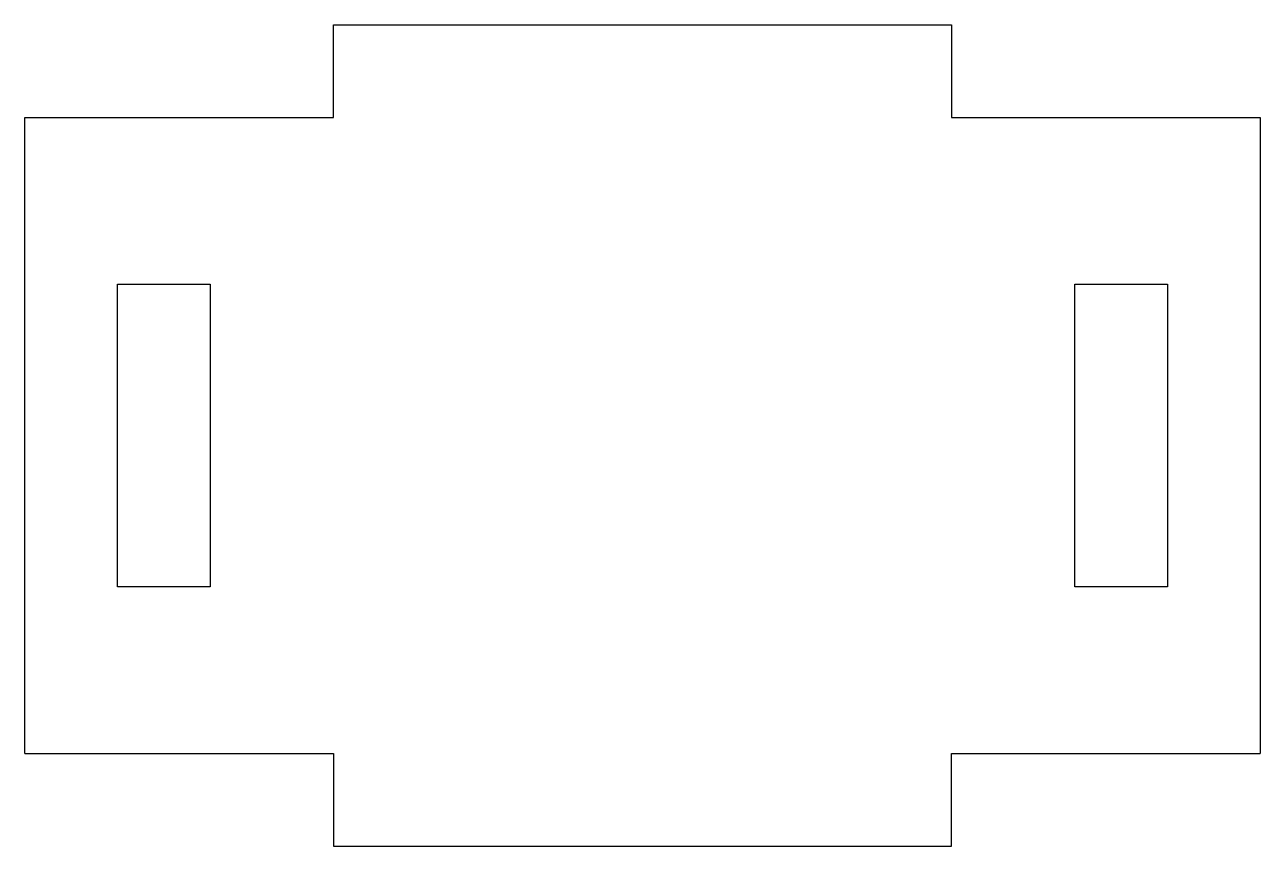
# Model space of a CAD drawing. Extents: x -20 to 20, y 3.7 to 30.3.
import ezdxf

# ---------------------------------------------------------------- set-up
doc = ezdxf.new("R2010")
doc.units = 0
doc.layers.get('0').update_dxf_attribs({"linetype": 'continuous'})

# ---------------------------------------------------------------- blocks, each defined once
blk = doc.blocks.new('PAD001')
at = {"color": 0}
for p, q in [((-10, 27.3), (-10, 30.3)), ((-10, 30.3), (10, 30.3)), ((10, 30.3), (10, 27.3)), ((-20, 6.7), (-20, 27.3)), ((-20, 27.3), (-10, 27.3)), ((10, 27.3), (20, 27.3)), ((20, 27.3), (20, 6.7)), ((-17, 21.9), (-14, 21.9)), ((-17, 12.1), (-17, 21.9)), ((-14, 21.9), (-14, 12.1)), ((14, 21.9), (17, 21.9)), ((14, 12.1), (14, 21.9)), ((17, 21.9), (17, 12.1)), ((-14, 12.1), (-17, 12.1)), ((17, 12.1), (14, 12.1)), ((-20, 6.7), (-10, 6.7)), ((-10, 6.7), (-10, 3.7)), ((10, 6.7), (20, 6.7)), ((10, 3.7), (10, 6.7)), ((-10, 3.7), (10, 3.7))]:
    blk.add_line(p, q, dxfattribs=at)

msp = doc.modelspace()

# ---------------------------------------------------------------- block references
at = {"color": 0}
msp.add_blockref('PAD001', (0, 0), dxfattribs=at)

doc.saveas('drawing.dxf')
